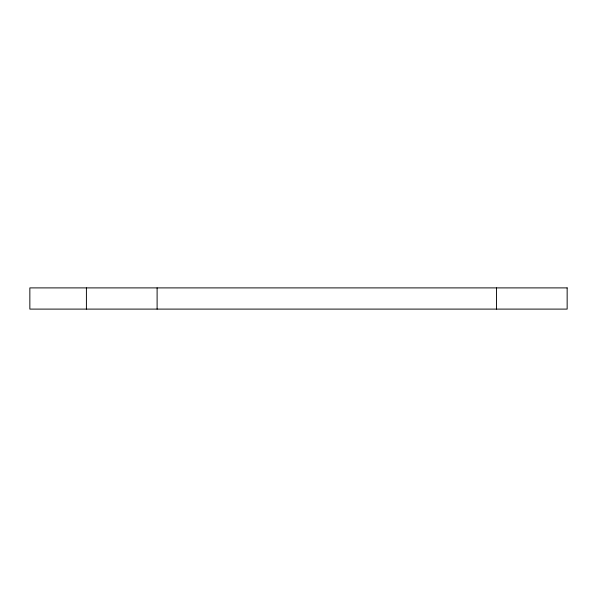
<?xml version="1.0" encoding="UTF-8"?>
<svg xmlns="http://www.w3.org/2000/svg" width="597" height="597" viewBox="0 0 597 597"><rect width="100%" height="100%" fill="white"/><g stroke="black" fill="none" stroke-linecap="round" stroke-linejoin="round"><path stroke-width="0.9" d="M496.45 287.896L496.45 309.104M157.108 287.896L157.108 309.104M86.408 287.896L86.408 309.104M567.15 287.896L29.85 287.896L29.85 309.104L567.15 309.104L567.15 287.896"/></g></svg>
